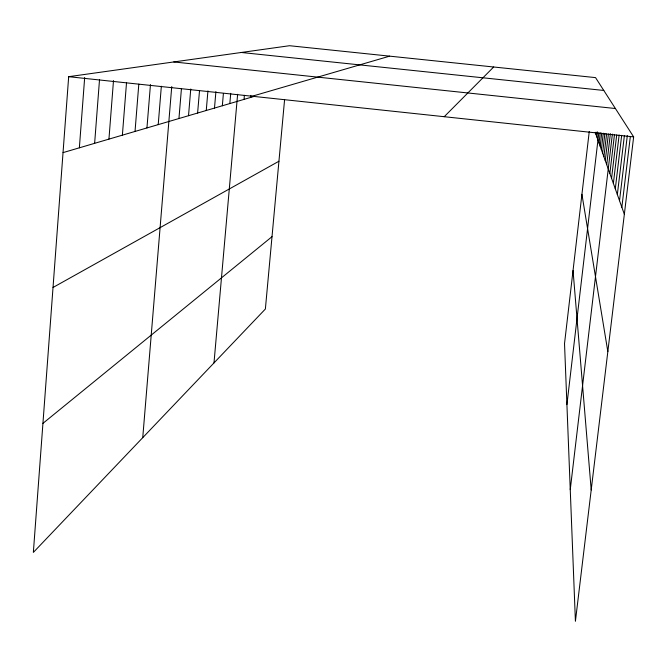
<?xml version="1.0" encoding="UTF-8"?>
<svg xmlns="http://www.w3.org/2000/svg" width="667" height="667" viewBox="0 0 667 667"><rect width="100%" height="100%" fill="white"/><g stroke="black" fill="none" stroke-linecap="round" stroke-linejoin="round"><path stroke-width="1" d="M589.253 131.474L564.524 343.58L575.413 621.285L633.65 136.893L595.531 77.614L289.536 45.715L68.676 76.688L33.35 552.409L265.374 309.021L284.601 99.525M79.365 147.816L84.676 77.514M94.631 143.322L99.525 79.49M108.938 139.12L113.498 80.565M122.378 135.159L126.513 82.791M135.026 131.441L138.811 84.142M146.948 127.939L150.459 84.601M158.212 124.629L161.347 86.251M142.746 437.66L171.744 86.585M178.948 118.526L181.449 88.503M188.519 115.708L190.762 89.003M197.607 113.04L199.516 90.595M206.253 110.497L207.937 90.854M214.491 108.071L215.908 91.612M222.336 105.77L223.403 93.463M229.832 103.56L230.724 93.338M213.99 362.923L237.619 94.314M244.039 99.383L244.397 95.306M250.775 97.399L250.959 95.364M595.889 134.192L596.131 132.133M596.907 137.043L597.507 131.891M566.917 404.586L598.816 132.8M599.041 143.055L600.258 132.708M600.167 146.231L601.726 133M601.351 149.558L603.276 133.2M602.593 153.051L604.894 133.525M603.902 156.72L606.586 133.975M605.269 160.589L608.412 133.984M606.72 164.657L610.38 133.7M570.252 489.636L612.373 134.125M609.855 173.487L614.449 134.784M611.564 178.297L616.708 134.984M613.373 183.383L619.134 135.042M615.299 188.794L621.669 135.334M617.342 194.556L624.354 135.868M619.526 200.684L627.313 135.609M621.852 207.245L630.332 136.585M444.222 116.708L493.68 67M42.93 423.362L272.011 236.677M53.026 287.469L278.931 161.239M63.04 152.618L254.469 96.315M252.151 96.24L389.645 56.153M241.296 52.476L603.785 90.454M173.779 61.948L615.408 108.521M68.676 76.688L633.65 136.893M595.247 132.383L624.345 214.265M581.924 194.322L607.837 351.626M573.036 270.519L591.204 489.978"/></g></svg>
